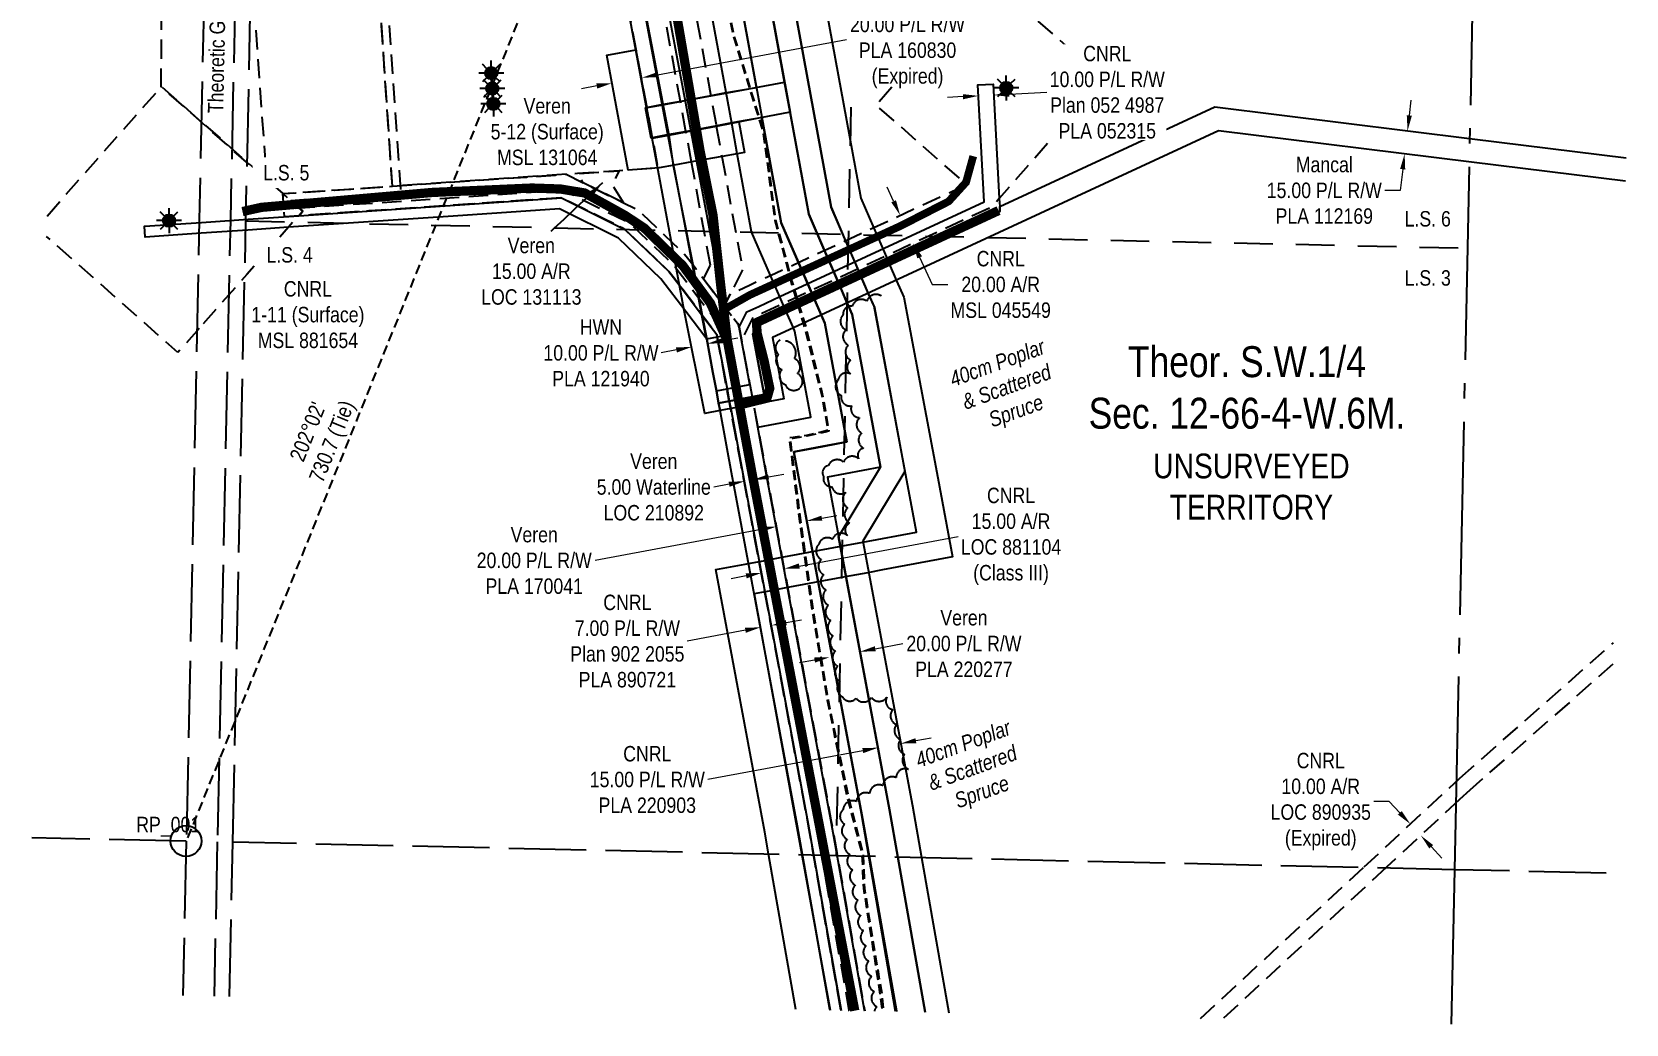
# Model space of a CAD drawing. Extents: x 401730 to 409626, y 6061258 to 6066665.
# Drawn here: x 404586 to 405618, y 6061258 to 6061900 of the extents above; entities that cross this region are included whole.
import ezdxf
from ezdxf.enums import TextEntityAlignment as Align

# ---------------------------------------------------------------- set-up
doc = ezdxf.new("R2010")
doc.units = 0
doc.header["$LTSCALE"] = 5
doc.header["$PDSIZE"] = 0.5
for name, pattern in [('0', [1, 1, 0]), ('foc-ACCESSROAD', [3.75, 2.5, -1.25]), ('foc-LSD', [8, 5, -3]), ('foc-QUARTERLINE', [33, 25, -3, 2, -3]), ('foc-TIELINE', [1.875, 1.25, -0.625]), ('foc-UNSURVEYED', [12.5, 10, -2.5]), ('UG_PIPE', [1.875, 1.25, -0.625])]:
    doc.linetypes.add(name, pattern=pattern)
doc.layers.get('Defpoints').update_dxf_attribs({"color": 9})
for name, color, linetype in [('35', 37, 'Continuous'), ('AS-PIPE-UG', 44, 'UG_PIPE'), ('AS-ROADS', 254, 'Continuous'), ('C-AR', 13, 'foc-ACCESSROAD'), ('C-RW', 13, 'Continuous'), ('C-SYMBOL', 7, 'Continuous'), ('C-WS', 13, 'foc-ACCESSROAD'), ('F-AR', 190, 'foc-ACCESSROAD'), ('F-RW', 190, 'Continuous'), ('F-WS', 190, 'foc-ACCESSROAD'), ('F-WS-S', 8, 'Continuous'), ('L-BD', 7, 'Continuous'), ('L-QSEC', 8, 'foc-QUARTERLINE'), ('L-ROAD-T', 7, 'Continuous'), ('L-SECTION-LSD', 7, 'foc-LSD'), ('L-TIE', 7, 'foc-TIELINE'), ('L-UNS-T', 3, 'Continuous'), ('L-USEC', 7, 'foc-UNSURVEYED'), ('T-BUSH', 110, '0'), ('T-BUSH-T', 110, 'Continuous')]:
    doc.layers.add(name, color=color, linetype=linetype)
for name, color, linetype, lineweight in [('C-AR-T', 13, 'Continuous', 9), ('C-RW-T', 13, 'Continuous', 9), ('C-WS-T', 13, 'Continuous', 9), ('F-AR-T', 190, 'Continuous', 9), ('F-RW-T', 190, 'Continuous', 9), ('F-WS-T', 190, 'Continuous', 9)]:
    doc.layers.add(name, color=color, linetype=linetype, lineweight=lineweight)
doc.styles.add('100L', font='ARIALN.TTF', dxfattribs={"height": 11})
doc.styles.add('175L', font='ARIALN.TTF', dxfattribs={"height": 20})
doc.styles.add('80', font='ARIALN.TTF', dxfattribs={"height": 10})
doc.styles.add('80CG', font='ARIALN.TTF', dxfattribs={"height": 10})
doc.styles.add('80L', font='ARIALN.TTF', dxfattribs={"height": 10})
doc.dimstyles.new('Compass 5 000', dxfattribs={"dimscale": 5, "dimtxt": 9, "dimasz": 2, "dimexe": 0.2, "dimexo": 0.0625, "dimgap": 0.5, "dimtad": 0, "dimtih": 1, "dimtoh": 1, "dimzin": 0, "dimdsep": 46, "dimtxsty": '80CG', "dimcen": 0.1, "dimse1": 1, "dimse2": 1, "dimclrd": 256, "dimclrt": 256, "dimaunit": 1, "dimadec": 4, "dimazin": 0, "dimtfac": 0.06, "dimtofl": 0, "dimtmove": 0, "dimatfit": 1, "dimfxl": 0.2, "dimtolj": 1, "dimtzin": 0, "dimlwd": -1, "dimarcsym": 0})

# ---------------------------------------------------------------- blocks, each defined once
blk = doc.blocks.new('*D24')
at = {"layer": 'C-AR-T', "transparency": 16777216}
for p, q in [((405062.8, 6061611.8), (405072.6, 6061613.6)), ((405037.3, 6061607), (405027.4, 6061605.2))]:
    blk.add_line(p, q, dxfattribs=at)
for points in [[(405062.5, 6061613.4), (405063.1, 6061610.2), (405053, 6061610)], [(405036.9, 6061608.7), (405037.6, 6061605.4), (405047.1, 6061608.9)]]:
    blk.add_solid(points, dxfattribs=at)
at = {"layer": 'Defpoints', "color": 0, "transparency": 16777216}
for p in [(405047.1, 6061608.9), (405049, 6061598.4), (405054.9, 6061599.4)]:
    blk.add_point(p, dxfattribs=at)
at = {"layer": 'C-AR-T', "transparency": 16777216, "insert": (404988.5, 6061605.2), "char_height": 10, "attachment_point": 5, "style": '80CG'}
blk.add_mtext('\\A1;Veren\\P5.00 Waterline\\PLOC 210892', dxfattribs=at)
blk = doc.blocks.new('*D32')
at = {"layer": 'C-RW-T', "transparency": 16777216}
for p, q in [((405131.9, 6061500.5), (405149.8, 6061503.9)), ((405092.6, 6061493.2), (405082.8, 6061491.4))]:
    blk.add_line(p, q, dxfattribs=at)
for points in [[(405131.6, 6061502.2), (405132.2, 6061498.9), (405122.1, 6061498.7)], [(405092.3, 6061494.9), (405092.9, 6061491.6), (405102.4, 6061495.1)]]:
    blk.add_solid(points, dxfattribs=at)
at = {"layer": 'Defpoints', "color": 0, "transparency": 16777216}
for p in [(405122.1, 6061498.7), (405118.3, 6061409.6), (405138, 6061413.3)]:
    blk.add_point(p, dxfattribs=at)
at = {"layer": 'C-RW-T', "transparency": 16777216, "insert": (405189.3, 6061503.9), "char_height": 10, "attachment_point": 5, "style": '80CG'}
blk.add_mtext('\\A1;Veren\\P20.00 P/L R/W\\PPLA 220277', dxfattribs=at)
blk = doc.blocks.new('*D35')
at = {"layer": 'C-RW-T', "transparency": 16777216}
for p, q in [((405097.3, 6061585.1), (405107.1, 6061586.9)), ((405058, 6061577.8), (404950.6, 6061557.7))]:
    blk.add_line(p, q, dxfattribs=at)
for points in [[(405057.7, 6061579.4), (405058.3, 6061576.1), (405067.8, 6061579.6)], [(405097, 6061586.7), (405097.6, 6061583.5), (405087.5, 6061583.3)]]:
    blk.add_solid(points, dxfattribs=at)
at = {"layer": 'Defpoints', "color": 0, "transparency": 16777216}
for p in [(405066.7, 6061585.3), (405067.8, 6061579.6), (405086.4, 6061589)]:
    blk.add_point(p, dxfattribs=at)
at = {"layer": 'C-RW-T', "transparency": 16777216, "insert": (404911.1, 6061557.7), "char_height": 10, "attachment_point": 5, "style": '80CG'}
blk.add_mtext('\\A1;Veren\\P20.00 P/L R/W\\PPLA 170041', dxfattribs=at)
blk = doc.blocks.new('*D36')
at = {"layer": 'C-RW-T', "transparency": 16777216}
for p, q in [((404990.9, 6061872.1), (405113.3, 6061894.8)), ((404951.6, 6061864.8), (404941.8, 6061862.9))]:
    blk.add_line(p, q, dxfattribs=at)
for points in [[(404990.6, 6061873.7), (404991.2, 6061870.4), (404981, 6061870.2)], [(404951.3, 6061866.4), (404951.9, 6061863.1), (404961.4, 6061866.6)]]:
    blk.add_solid(points, dxfattribs=at)
at = {"layer": 'Defpoints', "color": 0, "transparency": 16777216}
for p in [(404961.4, 6061866.6), (404961.9, 6061864.2), (404981.5, 6061867.8)]:
    blk.add_point(p, dxfattribs=at)
at = {"layer": 'C-RW-T', "transparency": 16777216, "insert": (405152.8, 6061894.8), "char_height": 10, "attachment_point": 5, "style": '80CG', "bg_fill": 3, "box_fill_scale": 1.1, "bg_fill_color": 256, "bg_fill_true_color": 13158600, "bg_fill_transparency": 0}
blk.add_mtext('\\A1;Veren\\P20.00 P/L R/W\\PPLA 160830\\P(Expired)', dxfattribs=at)
blk = doc.blocks.new('*D39')
at = {"layer": 'Defpoints', "color": 0, "transparency": 16777216}
for p in [(405169.3, 6061791), (405177.7, 6061772.8), (405156.4, 6061762.9)]:
    blk.add_point(p, dxfattribs=at)
at = {"layer": 'F-AR-T', "transparency": 16777216}
for p, q in [((405143.8, 6061790.2), (405139.6, 6061799.2)), ((405160.6, 6061753.9), (405168.8, 6061736.3)), ((405168.8, 6061736.3), (405178.8, 6061736.3))]:
    blk.add_line(p, q, dxfattribs=at)
for points in [[(405145.3, 6061790.9), (405142.3, 6061789.5), (405148, 6061781.1)], [(405162.2, 6061754.6), (405159.1, 6061753.2), (405156.4, 6061762.9)]]:
    blk.add_solid(points, dxfattribs=at)
at = {"layer": 'F-AR-T', "transparency": 16777216, "insert": (405213.1, 6061736.3), "char_height": 10, "attachment_point": 5, "style": '80CG'}
blk.add_mtext('\\A1;CNRL\\P20.00 A/R\\PMSL 045549', dxfattribs=at)
blk = doc.blocks.new('*D40')
at = {"layer": 'Defpoints', "color": 0, "transparency": 16777216}
for p in [(405050.6, 6061589.8), (405065.4, 6061592.5), (405072.9, 6061552.3)]:
    blk.add_point(p, dxfattribs=at)
at = {"layer": 'F-AR-T', "transparency": 16777216}
for p, q in [((405082.7, 6061554.1), (405185.5, 6061573.3)), ((405048.3, 6061547.7), (405038.5, 6061545.9))]:
    blk.add_line(p, q, dxfattribs=at)
for points in [[(405048, 6061549.4), (405048.6, 6061546.1), (405058.1, 6061549.6)], [(405082.4, 6061555.8), (405083, 6061552.5), (405072.9, 6061552.3)]]:
    blk.add_solid(points, dxfattribs=at)
at = {"layer": 'F-AR-T', "transparency": 16777216, "insert": (405219.8, 6061573.3), "char_height": 10, "attachment_point": 5, "style": '80CG'}
blk.add_mtext('\\A1;CNRL\\P15.00 A/R\\PLOC 881104\\P(Class III)', dxfattribs=at)
blk = doc.blocks.new('*D41')
at = {"layer": 'Defpoints', "color": 0, "transparency": 16777216}
for p in [(405486.8, 6061395), (405478.3, 6061387.1), (405493.6, 6061387.6)]:
    blk.add_point(p, dxfattribs=at)
at = {"layer": 'F-AR-T', "transparency": 16777216}
for p, q in [((405464.7, 6061401.7), (405454.7, 6061401.7)), ((405471.5, 6061394.4), (405464.7, 6061401.7)), ((405491.9, 6061372.4), (405498.7, 6061365.1))]:
    blk.add_line(p, q, dxfattribs=at)
for points in [[(405472.7, 6061395.5), (405470.2, 6061393.3), (405478.3, 6061387.1)], [(405493.1, 6061373.5), (405490.6, 6061371.3), (405485.1, 6061379.7)]]:
    blk.add_solid(points, dxfattribs=at)
at = {"layer": 'F-AR-T', "transparency": 16777216, "insert": (405420.3, 6061401.7), "char_height": 10, "attachment_point": 5, "style": '80CG'}
blk.add_mtext('\\A1;CNRL\\P10.00 A/R\\PLOC 890935\\P(Expired)', dxfattribs=at)
blk = doc.blocks.new('*D46')
at = {"layer": 'Defpoints', "color": 0, "transparency": 16777216}
for p in [(405417.4, 6061843.1), (405415.5, 6061828.2), (405474.6, 6061820.9)]:
    blk.add_point(p, dxfattribs=at)
at = {"layer": 'F-RW-T', "transparency": 16777216}
for p, q in [((405477.7, 6061845.7), (405478.9, 6061855.6)), ((405473.4, 6061810.9), (405471.7, 6061797.2)), ((405471.7, 6061797.2), (405461.7, 6061797.2))]:
    blk.add_line(p, q, dxfattribs=at)
for points in [[(405476, 6061845.9), (405479.3, 6061845.5), (405476.5, 6061835.7)], [(405471.7, 6061811.1), (405475, 6061810.7), (405474.6, 6061820.9)]]:
    blk.add_solid(points, dxfattribs=at)
at = {"layer": 'F-RW-T', "transparency": 16777216, "insert": (405422.6, 6061797.2), "char_height": 10, "attachment_point": 5, "style": '80CG'}
blk.add_mtext('\\A1;Mancal\\P15.00 P/L R/W\\PPLA 112169', dxfattribs=at)
blk = doc.blocks.new('*D47')
at = {"layer": 'Defpoints', "color": 0, "transparency": 16777216}
for p in [(405057.6, 6061514.4), (405062.3, 6061489.1), (405069.2, 6061490.4)]:
    blk.add_point(p, dxfattribs=at)
at = {"layer": 'F-RW-T', "transparency": 16777216}
for p, q in [((405074.3, 6061517.5), (405084.1, 6061519.3)), ((405047.8, 6061512.5), (405010.2, 6061505.5))]:
    blk.add_line(p, q, dxfattribs=at)
for points in [[(405074, 6061519.1), (405074.6, 6061515.8), (405064.5, 6061515.6)], [(405047.5, 6061514.2), (405048.1, 6061510.9), (405057.6, 6061514.4)]]:
    blk.add_solid(points, dxfattribs=at)
at = {"layer": 'F-RW-T', "transparency": 16777216, "insert": (404971.4, 6061505.5), "char_height": 10, "attachment_point": 5, "style": '80CG'}
blk.add_mtext('\\A1;CNRL\\P7.00 P/L R/W\\PPlan 902 2055\\PPLA 890721', dxfattribs=at)
blk = doc.blocks.new('*D51')
at = {"layer": 'Defpoints', "color": 0, "transparency": 16777216}
for p in [(405208.7, 6061858.9), (405199.4, 6061845.7), (405209.3, 6061846.2)]:
    blk.add_point(p, dxfattribs=at)
at = {"layer": 'F-RW-T', "transparency": 16777216}
for p, q in [((405188.7, 6061857.9), (405178.7, 6061857.4)), ((405218.7, 6061859.5), (405243, 6061860.7))]:
    blk.add_line(p, q, dxfattribs=at)
for points in [[(405188.6, 6061859.5), (405188.8, 6061856.2), (405198.7, 6061858.4)], [(405218.6, 6061861.1), (405218.7, 6061857.8), (405208.7, 6061858.9)]]:
    blk.add_solid(points, dxfattribs=at)
at = {"layer": 'F-RW-T', "transparency": 16777216, "insert": (405282.1, 6061860.7), "char_height": 10, "attachment_point": 5, "style": '80CG', "bg_fill": 3, "box_fill_scale": 1.1, "bg_fill_color": 256, "bg_fill_true_color": 13158600, "bg_fill_transparency": 0}
blk.add_mtext('\\A1;CNRL\\P10.00 P/L R/W\\PPlan 052 4987\\PPLA 052315', dxfattribs=at)
blk = doc.blocks.new('*D53')
at = {"layer": 'Defpoints', "color": 0, "transparency": 16777216}
for p in [(405133.7, 6061436.5), (405139, 6061407.8), (405153.8, 6061410.5)]:
    blk.add_point(p, dxfattribs=at)
at = {"layer": 'F-RW-T', "transparency": 16777216}
for p, q in [((405123.8, 6061434.6), (405023.4, 6061415.9)), ((405158.2, 6061441.1), (405168, 6061442.9))]:
    blk.add_line(p, q, dxfattribs=at)
for points in [[(405123.5, 6061436.3), (405124.1, 6061433), (405133.7, 6061436.5)], [(405157.9, 6061442.7), (405158.5, 6061439.4), (405148.4, 6061439.2)]]:
    blk.add_solid(points, dxfattribs=at)
at = {"layer": 'F-RW-T', "transparency": 16777216, "insert": (404984.3, 6061415.9), "char_height": 10, "attachment_point": 5, "style": '80CG'}
blk.add_mtext('\\A1;CNRL\\P15.00 P/L R/W\\PPLA 220903', dxfattribs=at)
blk = doc.blocks.new('*D56')
at = {"layer": 'Defpoints', "color": 0, "transparency": 16777216}
for p in [(405012.9, 6061696.2), (405013, 6061695.9), (405023.3, 6061698.3)]:
    blk.add_point(p, dxfattribs=at)
at = {"layer": 'F-RW-T', "transparency": 16777216}
for p, q in [((405003.2, 6061694), (404993.3, 6061692)), ((405033.1, 6061700), (405042.9, 6061701.9))]:
    blk.add_line(p, q, dxfattribs=at)
for points in [[(405002.8, 6061695.6), (405003.5, 6061692.3), (405013, 6061695.9)], [(405032.8, 6061701.6), (405033.5, 6061698.3), (405023.3, 6061698)]]:
    blk.add_solid(points, dxfattribs=at)
at = {"layer": 'F-RW-T', "transparency": 16777216, "insert": (404954.3, 6061692), "char_height": 10, "attachment_point": 5, "style": '80CG'}
blk.add_mtext('\\A1;HWN\\P10.00 P/L R/W\\PPLA 121940', dxfattribs=at)
blk = doc.blocks.new('GAS')
h = blk.add_hatch(color=255)
h.dxf.hatch_style = 1
edge = h.paths.add_edge_path()
edge.add_arc((0, 0), 0.9, 0, 360)
for p, q in [((-0.81, 0), (-1.62, 0)), ((-0.57, 0.57), (-1.14, 1.14)), ((0, 0.81), (0, 1.62)), ((0.57, 0.57), (1.14, 1.14)), ((1.62, 0), (0.81, 0)), ((-0.57, -0.57), (-1.14, -1.14)), ((0, -0.81), (0, -1.62)), ((1.14, -1.14), (0.57, -0.57))]:
    blk.add_line(p, q)
blk.add_circle((0, 0), 0.8)

msp = doc.modelspace()

# ---------------------------------------------------------------- linework, layer by layer
at = {"layer": '35', "color": 3}
msp.add_circle((404685.685, 6061376.144), 10, dxfattribs=at)
at = {"layer": 'AS-PIPE-UG', "flags": 128}
for points in [[(404941.298, 6062392.727), (404941.289, 6062392.751), (404948.306, 6062355.898), (404952.858, 6062332.349), (404959.833, 6062295.447), (404967.351, 6062257.582), (404973.639, 6062218.474), (404982.796, 6062161.126), (404998.773, 6062069.428), (405023.397, 6061978.309), (405039.944, 6061897.211), (405059.258, 6061834.768), (405066.861, 6061777.633), (405077.257, 6061738.238), (405086.311, 6061707.302), (405097.657, 6061662.573), (405101.234, 6061642.008), (405099.314, 6061641.418), (405087.447, 6061638.633), (405078.735, 6061637.373), (405076.119, 6061637.025), (405076.661, 6061632.673), (405083.096, 6061580.802), (405091.395, 6061522.484), (405100.845, 6061467.236), (405113.798, 6061403.922), (405123.195, 6061367.851), (405124.216, 6061345.416), (405129.248, 6061313.897), (405135.06, 6061276.288), (405136.265, 6061266.338)], [(404941.609, 6062392.838), (404948.613, 6062355.883), (404953.335, 6062332.486), (404960.261, 6062295.553), (404967.641, 6062257.651), (404974.099, 6062218.588), (404983.213, 6062161.146), (404999.25, 6062069.458), (405023.847, 6061978.316), (405040.399, 6061897.22), (405059.711, 6061834.787), (405067.361, 6061777.891), (405077.877, 6061738.513), (405087.293, 6061707.534), (405098.227, 6061662.792), (405101.887, 6061641.282), (405099.467, 6061640.723), (405087.495, 6061638.109), (405078.735, 6061636.737), (405076.71, 6061636.509), (405077.15, 6061632.877), (405083.779, 6061580.941), (405092.021, 6061522.537), (405101.379, 6061467.312), (405114.555, 6061404.201), (405124.071, 6061368.162), (405124.923, 6061345.434), (405129.924, 6061313.913), (405136.264, 6061276.253), (405137.3, 6061266.315)]]:
    msp.add_lwpolyline(points, dxfattribs=at)
at = {"layer": 'AS-ROADS', "flags": 128}
for points, const_width in [([(405036.204, 6061699.749), (405031.961, 6061734.698), (405026.84, 6061781.173), (405018.626, 6061821.966), (404999.874, 6061930.649), (404986.772, 6061997.269), (404977.275, 6062013.945), (404972.911, 6062029.595), (404969.318, 6062060.895), (404956.991, 6062126.479), (404932.593, 6062251.751)], 5.998), ([(405035.618, 6061721.035), (405050.747, 6061729.561), (405148.497, 6061774.32), (405179.399, 6061790.085), (405190.666, 6061802.472), (405195.333, 6061819.364)], 4.998), ([(405118.636, 6061266.327), (405052.183, 6061613.731), (405036.204, 6061699.749), (405025.136, 6061724.28), (405007.171, 6061748.65), (404982.308, 6061772.86), (404970.078, 6061780.945), (404943.771, 6061795.535), (404928.212, 6061798.1), (404909.604, 6061798.742), (404845.005, 6061795.878), (404734.575, 6061786.249), (404722.223, 6061783.523)], 5.998), ([(405043.417, 6061658.255), (405061.782, 6061662.764), (405063.604, 6061669.039), (405060.01, 6061686.595), (405055.338, 6061704.952), (405055.067, 6061711.707), (405211.686, 6061784.154)], 5.998)]:
    msp.add_lwpolyline(points, dxfattribs=dict(at, const_width=const_width))
at = {"layer": 'C-AR', "flags": 128}
msp.add_lwpolyline([(404673.492, 6062364.45), (404714.096, 6062317.039), (404939.031, 6062054.402), (404939.031, 6062039.035), (404963.277, 6062010.724), (404963.277, 6062010.724), (404966.554, 6062006.898), (404961.033, 6062000.822), (404963.134, 6061989.521), (404812.107, 6061979.193), (404824.616, 6061795.302), (404753.626, 6061790.457), (404753.966, 6061785.474), (404929.854, 6061797.479), (404972.725, 6061776.126), (405002.062, 6061748.078), (405034.038, 6061706.027), (405093.403, 6061387.881), (405114.848, 6061266.412), (405109.752, 6061266.527), (405088.486, 6061386.989), (405029.342, 6061703.945), (404998.323, 6061744.739), (404969.819, 6061771.99), (404928.841, 6061792.401), (404749.32, 6061780.147), (404748.3, 6061795.103), (404819.291, 6061799.948), (404806.781, 6061983.838), (404952.175, 6061993.781), (404957.195, 6061994.124), (404955.666, 6062002.348), (404959.89, 6062006.996), (404956.613, 6062010.822), (404956.613, 6062010.822), (404934.033, 6062037.187), (404934.033, 6062052.554), (404710.3, 6062313.788), (404672.913, 6062357.442)], dxfattribs=at)
msp.add_lwpolyline([(404968.889, 6061789.201), (404942.86, 6061802.166), (404939.068, 6061808.127), (404966.061, 6061809.969), (404961.463, 6061800.871), (404968.889, 6061789.201)], close=True, dxfattribs=at)
at = {"layer": 'C-RW'}
for points in [[(405046.735, 6062011.51), (405076.746, 6061847.821), (405057.628, 6061844.286), (405042.655, 6061841.514), (405038.004, 6061840.65), (405028.188, 6061838.835), (405012, 6061835.837), (405008.524, 6061835.192), (404997.189, 6061833.093), (404987.354, 6061831.272), (404983.695, 6061850.928), (404993.535, 6061852.742), (405004.926, 6061854.848), (405008.34, 6061855.479), (405024.59, 6061858.483), (405034.391, 6061860.295), (405054.975, 6061863.899), (405029.442, 6062002.863)], [(405029.442, 6062002.863), (405071.072, 6061776.293), (405082.191, 6061750.583), (405088.154, 6061736.794), (405090.131, 6061732.222), (405092.123, 6061727.617), (405096.887, 6061716.602), (405099.154, 6061711.36), (405113.507, 6061634.401), (405093.832, 6061630.735), (405079.101, 6061627.987), (405123.146, 6061393.074), (405127.842, 6061366.529), (405145.609, 6061266.132)], [(405124.966, 6061266.587), (405107.241, 6061366.984), (405103.22, 6061389.769), (405064.757, 6061595.88), (405062.006, 6061610.624), (405055.781, 6061643.984), (405090.177, 6061650.392), (405079.83, 6061705.932), (405078.854, 6061708.233), (405074.095, 6061719.239), (405072.067, 6061723.841), (405070.083, 6061728.402), (405064.108, 6061742.179), (405051.825, 6061770.417), (405042.56, 6061820.974), (405038.952, 6061840.622), (405010.753, 6061993.952)], [(405145.069, 6061265.733), (405122.995, 6061393.881), (405079.101, 6061627.987), (405092.281, 6061630.439), (405113.507, 6061634.401), (405099.154, 6061711.36), (405071.072, 6061776.293), (405058.548, 6061844.456), (405042.149, 6061841.223), (405037.497, 6061840.359), (405027.683, 6061838.543), (405011.494, 6061835.545), (405008.019, 6061834.901), (404996.685, 6061832.801), (404986.849, 6061830.979), (404983.191, 6061850.635), (404993.03, 6061852.452), (405004.42, 6061854.557), (405007.834, 6061855.188), (405024.085, 6061858.19), (405033.886, 6061860.002), (405053.522, 6061863.63), (405073.182, 6061867.264), (405088.833, 6061781.875), (405098.823, 6061758.681), (405104.764, 6061744.889), (405106.737, 6061740.308), (405108.719, 6061735.706), (405109.065, 6061734.904), (405113.505, 6061724.7), (405113.852, 6061723.903), (405116.875, 6061716.956), (405135.298, 6061618.119), (405100.863, 6061611.705), (405141.164, 6061396.329), (405146.559, 6061365.762), (405164.293, 6061265.3)]]:
    msp.add_lwpolyline(points, dxfattribs=at)
at = {"layer": 'C-RW', "flags": 128}
msp.add_lwpolyline([(404976.865, 6061888.292), (404987.498, 6061831.079), (404998.148, 6061833.054), (405009.482, 6061835.16), (405012.957, 6061835.805), (405029.144, 6061838.81), (405038.975, 6061840.636), (405043.609, 6061841.496), (405047.3, 6061821.849), (405042.582, 6061820.987), (405032.745, 6061819.19), (405016.61, 6061816.242), (405013.073, 6061815.596), (405001.788, 6061813.533), (404991.95, 6061811.737), (404971.863, 6061810.365), (404958.043, 6061884.797), (404976.865, 6061888.292)], close=True, dxfattribs=at)
for points in [[(405125.038, 6061266.183), (405124.966, 6061266.587)], [(405145.609, 6061266.132), (405145.683, 6061265.719)]]:
    msp.add_lwpolyline(points, dxfattribs=at)
at = {"layer": 'C-WS', "flags": 128}
for points in [[(404813.649, 6062177.749), (404934.05, 6062037.055), (404942.166, 6061993.389), (404725.272, 6061978.736), (404737.776, 6061804.019), (404669.663, 6061864.277), (404670.21, 6062180.927)], [(404931.951, 6061807.64), (404819.362, 6061799.954), (404806.781, 6061983.838), (404957.195, 6061994.124), (404987.569, 6061831.084), (404991.175, 6061811.684), (404971.934, 6061810.37), (404966.132, 6061809.974), (404939.139, 6061808.132), (404931.951, 6061807.64)]]:
    msp.add_lwpolyline(points, close=True, dxfattribs=at)
at = {"layer": 'F-AR'}
for points in [[(405002.913, 6061981.225), (405028.998, 6061838.771), (405032.591, 6061819.149), (405046.022, 6061745.807), (405038.052, 6061730.186), (405033.967, 6061722.299), (405020.584, 6061739.951), (405025.131, 6061748.865), (405012.917, 6061815.564), (405009.335, 6061835.129), (404978.339, 6062004.411)], [(405342.557, 6061261.291), (405448.428, 6061359.426), (405510.031, 6061416.532), (405510.331, 6061416.797), (405609.752, 6061504.463)], [(405609.46, 6061490.561), (405516.724, 6061409.101), (405510.041, 6061402.907), (405462.789, 6061359.104), (405356.917, 6061260.968)]]:
    msp.add_lwpolyline(points, dxfattribs=at)
at = {"layer": 'F-AR', "flags": 128}
for points in [[(405109.751, 6061266.527), (405091.956, 6061367.321), (405088.486, 6061386.989), (405050.014, 6061593.139), (405047.263, 6061607.883), (405038.292, 6061655.958), (405037.373, 6061660.883), (405035.906, 6061668.743), (405029.641, 6061702.318), (405029.336, 6061703.953), (405019.905, 6061716.356), (405006.426, 6061734.08), (404998.323, 6061744.739), (404969.819, 6061771.99), (404928.841, 6061792.401), (404913.335, 6061791.342), (404758.621, 6061780.782), (404761.201, 6061783.7), (404748.3, 6061795.103), (404819.291, 6061799.948), (404931.88, 6061807.636), (404942.86, 6061802.166), (404968.888, 6061789.201), (404978.539, 6061784.394), (405001.06, 6061762.86), (405009.542, 6061754.756), (405013.786, 6061749.171), (405020.772, 6061739.986), (405034.147, 6061722.349), (405043.425, 6061710.195), (405043.697, 6061708.695), (405045.243, 6061700.412), (405050.643, 6061671.492), (405052.113, 6061663.635), (405053.033, 6061658.711), (405062.006, 6061610.624), (405064.757, 6061595.88), (405103.22, 6061389.769), (405107.241, 6061366.984), (405125.037, 6061266.183)], [(405109.681, 6061266.924), (405091.956, 6061367.321), (405088.486, 6061386.989), (405050.014, 6061593.139), (405047.263, 6061607.883), (405038.292, 6061655.958), (405037.373, 6061660.883), (405035.906, 6061668.743), (405029.641, 6061702.318), (405029.336, 6061703.953), (405019.905, 6061716.356), (405006.426, 6061734.08), (404998.323, 6061744.739), (404969.819, 6061771.99), (404928.841, 6061792.401), (404913.335, 6061791.342), (404758.621, 6061780.782), (404761.201, 6061783.7), (404748.3, 6061795.103), (404819.291, 6061799.948), (404931.88, 6061807.636), (404942.86, 6061802.166), (404968.888, 6061789.201), (404978.539, 6061784.394), (405001.06, 6061762.86), (405009.542, 6061754.756), (405013.786, 6061749.171), (405020.772, 6061739.986), (405034.147, 6061722.349), (405043.425, 6061710.195), (405043.697, 6061708.695), (405045.243, 6061700.412), (405050.643, 6061671.492), (405052.113, 6061663.635), (405053.033, 6061658.711), (405062.006, 6061610.624), (405064.757, 6061595.88), (405103.22, 6061389.769), (405107.241, 6061366.984), (405124.966, 6061266.587)]]:
    msp.add_lwpolyline(points, dxfattribs=at)
at = {"layer": 'F-RW'}
for points in [[(405080.46, 6061267.186), (405062.978, 6061366.54), (405060.294, 6061381.801), (405028.655, 6061551.808), (405047.651, 6061555.343), (405054.532, 6061556.624), (405059.445, 6061557.538), (405069.274, 6061559.368), (405088.981, 6061563.035), (405108.623, 6061566.691), (405123.829, 6061569.575), (405158.643, 6061576), (405131.11, 6061722.225), (405127.579, 6061730.337), (405122.79, 6061741.343), (405120.793, 6061745.933), (405118.801, 6061750.511), (405112.811, 6061764.275), (405103.242, 6061786.265), (405060.754, 6062018.189), (405045.078, 6062059.01), (404971.714, 6062458.364)], [(404971.714, 6062458.364), (404980.332, 6062410.267), (404990.016, 6062356.658), (405007.99, 6062257.477), (405023.765, 6062173.053), (405050.336, 6062030.874), (405060.754, 6062018.189), (405103.27, 6061786.276), (405112.463, 6061764.992), (405118.416, 6061751.21), (405120.396, 6061746.627), (405122.381, 6061742.031), (405127.141, 6061731.012), (405131.304, 6061721.374), (405151.08, 6061615.263), (405123.896, 6061570.111), (405155.918, 6061399.002), (405161.845, 6061365.419), (405179.579, 6061264.957)], [(404992.207, 6062457.455), (405064.474, 6062064.268), (405080.083, 6062023.622), (405122.492, 6061792.132), (405130.96, 6061772.672), (405136.946, 6061758.914), (405138.941, 6061754.33), (405140.936, 6061749.746), (405145.726, 6061738.739), (405150.339, 6061728.137), (405172.368, 6061611.149), (405181.997, 6061560.011), (405136.481, 6061551.54), (405127.038, 6061549.782), (405112.301, 6061547.04), (405092.657, 6061543.384), (405072.934, 6061539.713), (405063.105, 6061537.884), (405058.191, 6061536.97), (405053.538, 6061536.104), (405102.616, 6061266.688)], [(404673.492, 6062364.45), (404980.358, 6062006.148), (405033.951, 6061722.308), (405037.297, 6061703.74), (405029.436, 6061702.279), (405022.556, 6061701.002), (405019.707, 6061716.321), (405013.602, 6061749.139), (404966.377, 6061999.421), (404671.755, 6062343.427)], [(404966.377, 6061999.421), (404998.148, 6061833.054), (405000.955, 6061813.381), (405013.787, 6061749.171), (405019.905, 6061716.356), (405022.761, 6061701.038), (405026.821, 6061679.278), (405029.026, 6061667.459), (405030.495, 6061659.588), (405031.413, 6061654.669), (405021.583, 6061652.825), (405008.235, 6061719.505), (404987.498, 6061831.079), (404955.666, 6062002.348)], [(405164.293, 6061265.3), (405146.559, 6061365.762), (405141.164, 6061396.329), (405108.112, 6061572.965), (405135.298, 6061618.119), (405116.875, 6061716.956), (405113.863, 6061723.916), (405113.521, 6061724.707), (405109.094, 6061734.943), (405108.734, 6061735.726), (405106.771, 6061740.324), (405104.779, 6061744.909), (405098.843, 6061758.694), (405088.833, 6061781.875), (405076.782, 6061847.626), (405073.182, 6061867.264), (405046.735, 6062011.51)]]:
    msp.add_lwpolyline(points, dxfattribs=at)
at = {"layer": 'F-RW', "flags": 128}
msp.add_lwpolyline([(405037.373, 6061660.883), (405030.496, 6061659.582), (405029.026, 6061667.459), (405035.906, 6061668.743), (405050.643, 6061671.492), (405045.243, 6061700.412), (405043.697, 6061708.695), (405048.776, 6061718.541), (405056.523, 6061722.131), (405070.134, 6061728.441), (405202.305, 6061789.71), (405198.315, 6061865.446), (405208.298, 6061865.972), (405212.197, 6061791.953), (405212.472, 6061786.699), (405212.643, 6061783.484), (405074.121, 6061719.273), (405060.509, 6061712.963), (405056.088, 6061710.914), (405052.659, 6061704.267), (405059.971, 6061665.101), (405052.113, 6061663.635), (405037.373, 6061660.883)], close=True, dxfattribs=at)
for points in [[(405617.695, 6061803.138), (405517.927, 6061815.501), (405354.076, 6061835.805), (405078.906, 6061708.269), (405065.293, 6061701.961), (405072.685, 6061662.381), (405053.033, 6061658.711), (405038.292, 6061655.958), (405031.413, 6061654.669), (405030.495, 6061659.586), (405037.373, 6061660.883), (405052.113, 6061663.635), (405059.971, 6061665.101), (405052.659, 6061704.267), (405056.088, 6061710.914), (405060.509, 6061712.963), (405074.121, 6061719.273), (405212.643, 6061783.484), (405212.471, 6061786.699), (405351.662, 6061851.213), (405518.235, 6061830.572), (405618.004, 6061818.209)], [(405102.616, 6061266.688), (405084.821, 6061367.478), (405081.599, 6061385.738), (405043.133, 6061591.86), (405040.381, 6061606.604), (405039.328, 6061612.251), (405031.413, 6061654.668), (405030.496, 6061659.582), (405029.026, 6061667.459), (405026.821, 6061679.278), (405022.761, 6061701.038), (405009.282, 6061718.764), (404993.086, 6061740.062), (404965.749, 6061766.197), (404927.421, 6061785.288), (404911.917, 6061784.23), (404855.459, 6061780.376), (404752.022, 6061773.316), (404725.669, 6061771.517), (404695.457, 6061769.455), (404659.228, 6061766.982), (404658.75, 6061773.965), (404695.602, 6061776.481), (404725.814, 6061778.543), (404758.621, 6061780.782), (404913.335, 6061791.342), (404928.841, 6061792.401), (404969.819, 6061771.99), (404998.323, 6061744.739), (405006.426, 6061734.08), (405019.905, 6061716.356), (405029.336, 6061703.953), (405029.641, 6061702.318), (405035.906, 6061668.743), (405037.373, 6061660.883), (405038.292, 6061655.958), (405047.263, 6061607.883), (405050.014, 6061593.139), (405088.486, 6061386.989), (405091.956, 6061367.321), (405109.751, 6061266.527)], [(405102.546, 6061267.082), (405084.821, 6061367.478), (405081.599, 6061385.738), (405043.133, 6061591.86), (405040.381, 6061606.604), (405039.328, 6061612.251), (405031.413, 6061654.668), (405030.496, 6061659.582), (405029.026, 6061667.459), (405026.821, 6061679.278), (405022.761, 6061701.038), (405009.282, 6061718.764), (404993.086, 6061740.062), (404965.749, 6061766.197), (404927.421, 6061785.288), (404911.917, 6061784.23), (404855.459, 6061780.376), (404752.022, 6061773.316), (404725.669, 6061771.517), (404695.457, 6061769.455), (404659.228, 6061766.982), (404658.75, 6061773.965), (404695.602, 6061776.481), (404725.814, 6061778.543), (404758.621, 6061780.782), (404913.335, 6061791.342), (404928.841, 6061792.401), (404969.819, 6061771.99), (404998.323, 6061744.739), (405006.426, 6061734.08), (405019.905, 6061716.356), (405029.336, 6061703.953), (405029.641, 6061702.318), (405035.906, 6061668.743), (405037.373, 6061660.883), (405038.292, 6061655.958), (405047.263, 6061607.883), (405050.014, 6061593.139), (405088.486, 6061386.989), (405091.956, 6061367.321), (405109.681, 6061266.924)]]:
    msp.add_lwpolyline(points, dxfattribs=at)
at = {"layer": 'F-WS', "flags": 128}
msp.add_lwpolyline([(405052.719, 6061714.894), (405045.243, 6061700.412), (405043.697, 6061708.695), (405043.425, 6061710.195), (405034.147, 6061722.349), (405038.244, 6061730.229), (405050.528, 6061735.918), (405064.141, 6061742.223), (405191.034, 6061800.996), (405132.299, 6061852.497), (405204.812, 6061935.196), (405279.995, 6061869.275), (405212.197, 6061791.953), (405207.481, 6061786.575), (405072.118, 6061723.879), (405058.505, 6061717.574), (405052.719, 6061714.894)], close=True, dxfattribs=at)
for points in [[(404595.666, 6061780.62), (404669.8, 6061864.489), (404696.923, 6061840.515), (404726.552, 6061814.325), (404748.3, 6061795.103), (404761.201, 6061783.7), (404758.621, 6061780.782), (404752.022, 6061773.316), (404725.077, 6061742.833), (404694.187, 6061707.886)], [(404694.187, 6061707.886), (404680.411, 6061692.3), (404595.395, 6061767.447)]]:
    msp.add_lwpolyline(points, dxfattribs=at)
at = {"layer": 'L-QSEC'}
for p, q in [((405507.033, 6061357.576), (405523.01, 6062121.814)), ((405504.944, 6061257.639), (405507.033, 6061357.576))]:
    msp.add_line(p, q, dxfattribs=at)
at = {"layer": 'L-SECTION-LSD', "flags": 128}
for points in [[(405122.46, 6062170.95), (405106.475, 6061366.585)], [(404724.439, 6061777.442), (405515.443, 6061759.844)]]:
    msp.add_lwpolyline(points, dxfattribs=at)
at = {"layer": 'L-USEC'}
for p, q in [((404685.815, 6061376.046), (404585.878, 6061378.233)), ((404685.815, 6061376.046), (404683.71, 6061276.109)), ((404705.919, 6061375.622), (404703.815, 6061275.686)), ((404713.865, 6061275.431), (404715.97, 6061375.367)), ((405605.091, 6061355.371), (405507.033, 6061357.576))]:
    msp.add_line(p, q, dxfattribs=at)
at = {"layer": 'L-USEC', "flags": 128}
for points in [[(404702.752, 6062180.191), (404694.283, 6061778.119), (404685.815, 6061376.046)], [(404722.856, 6062179.767), (404714.387, 6061777.695), (404705.919, 6061375.622)], [(404715.97, 6061375.367), (404724.439, 6061777.442), (404732.907, 6062179.513)], [(405507.033, 6061357.576), (405106.475, 6061366.585), (404715.97, 6061375.367)]]:
    msp.add_lwpolyline(points, dxfattribs=at)
at = {"layer": 'T-BUSH', "flags": 128}
for points in [[(405135.928, 6061728.704, 0.52056705), (405126.459, 6061725.489, 0.52056705), (405116.99, 6061722.274, 0.52056705), (405111.193, 6061716.852, 0.52056705), (405112.801, 6061706.982, 0.52056705), (405114.409, 6061697.112, 0.52056705), (405116.017, 6061687.242, 0.52056705), (405115.864, 6061678.42, 0.52056705), (405107.785, 6061674.353, 0.52056705), (405109.853, 6061664.57, 0.52056705), (405116.524, 6061657.748, 0.52056705), (405121.754, 6061650.152, 0.52056705), (405123.048, 6061640.236, 0.52056705), (405124.343, 6061630.32, 0.52056705), (405121.099, 6061623.572, 0.52056705), (405111.345, 6061621.367, 0.52056705), (405101.591, 6061619.162, 0.52056705), (405098.468, 6061611.922, 0.52056705), (405103.772, 6061605.476, 0.52056705), (405112.804, 6061601.754, 0.52056705), (405114.04, 6061591.83, 0.52056705), (405115.276, 6061581.907, 0.52056705), (405113.831, 6061573.822, 0.52056705), (405104.128, 6061571.402, 0.52056705), (405095.412, 6061568.326, 0.52056705), (405096.935, 6061558.443, 0.52056705), (405098.458, 6061548.56, 0.52056705), (405099.981, 6061538.676, 0.52056705), (405101.504, 6061528.793, 0.52056705), (405103.027, 6061518.91, 0.52056705), (405104.55, 6061509.026, 0.52056705), (405106.073, 6061499.143, 0.52056705), (405107.596, 6061489.26, 0.52056705), (405109.119, 6061479.376, 0.52056705), (405110.642, 6061469.493, 0.52056705), (405119.487, 6061468.511, 0.52056705), (405129.479, 6061468.923, 0.52056705), (405139.47, 6061469.336, 0.52056705), (405143.174, 6061461.215, 0.52056705), (405145.739, 6061451.549, 0.52056705), (405148.303, 6061441.884, 0.52056705), (405150.868, 6061432.218, 0.52056705), (405153.433, 6061422.553, 0.52056705), (405145.36, 6061417.192, 0.52056705), (405136.795, 6061412.031, 0.52056705), (405128.23, 6061406.869, 0.52056705), (405119.665, 6061401.707, 0.52056705), (405111.1, 6061396.546, 0.52056705), (405111.962, 6061387.101, 0.52056705), (405113.707, 6061377.255, 0.52056705), (405115.453, 6061367.408, 0.52056705), (405117.198, 6061357.562, 0.52056705), (405118.944, 6061347.715, 0.52056705), (405120.69, 6061337.869, 0.52056705), (405122.435, 6061328.022, 0.52056705), (405124.181, 6061318.176, 0.52056705), (405125.927, 6061308.329, 0.52056705), (405127.672, 6061298.483, 0.52056705), (405129.418, 6061288.636, 0.52056705), (405131.163, 6061278.79, 0.52056705), (405132.909, 6061268.943, 0.13866615), (405131.291, 6061266.043, 0.13866615)], [(405070.287, 6061700.322, 0.52056705), (405069.181, 6061691.068, 0.52056705), (405071.396, 6061681.321, 0.52056705), (405073.611, 6061671.573, 0.52056705), (405083.085, 6061669.252, 0.52056705), (405081.574, 6061678.583, 0.52056705), (405079.597, 6061688.382, 0.52056705), (405073.884, 6061699.727, 0.52056705)]]:
    msp.add_lwpolyline(points, format="xyb", dxfattribs=at)

# ---------------------------------------------------------------- block references
at = {"layer": 'Defpoints', "xscale": 4.997969999999965, "yscale": 4.997969999999965, "zscale": 4.997969999999965}
for p in [(404883.266, 6061873.128), (404883.955, 6061863.114), (404884.646, 6061853.2)]:
    msp.add_blockref('GAS', p, dxfattribs=at)
at = {"layer": 'F-WS-S', "xscale": 4.999999999999929, "yscale": 4.999999999999929, "zscale": 4.999999999999929}
msp.add_blockref('GAS', (404674.689, 6061777.628), dxfattribs=at)

# ---------------------------------------------------------------- texts
at = {"layer": '35', "color": 3, "style": '80'}
msp.add_attdef('RP_001', (404653.454, 6061381.8), 'RP', height=10, dxfattribs=at)
at = {"layer": 'C-AR-T', "insert": (404909.209, 6061766.591), "char_height": 10, "attachment_point": 2, "rotation": 0.024768, "style": '80L'}
msp.add_mtext_dynamic_manual_height_columns('Veren\\P15.00 A/R\\PLOC 131113', width=81.33135, gutter_width=50, heights=[0], dxfattribs=at)
at = {"layer": 'C-SYMBOL', "color": 3, "insert": (405372.525, 6061696.357), "char_height": 20, "width": 365.47067, "attachment_point": 2, "style": '175L'}
msp.add_mtext('Theor. S.W.1/4\\PSec. 12-66-4-W.6M.', dxfattribs=at)
at = {"layer": 'F-WS-T', "insert": (404764.579, 6061738.508), "char_height": 10, "attachment_point": 2, "rotation": 0.024768, "style": '80L'}
msp.add_mtext_dynamic_manual_height_columns('CNRL\\P1-11 (Surface)\\PMSL 881654', width=81.33135, gutter_width=50, heights=[0], dxfattribs=at)
at = {"layer": 'L-BD', "insert": (404759.827, 6061642.963), "char_height": 9.99594, "width": 57.69621, "attachment_point": 2, "rotation": 67.9627, "style": '80L'}
msp.add_mtext("202°02' 730.7 (Tie)", dxfattribs=at)
at = {"layer": 'L-ROAD-T', "style": '80L'}
msp.add_text('Theoretic Government Road Allowance', height=10, rotation=88.772748, dxfattribs=at).set_placement((404706.886, 6061947.157), align=Align.MIDDLE_CENTER)
at = {"layer": 'L-UNS-T', "color": 3, "insert": (405375.381, 6061605.423), "char_height": 16, "attachment_point": 5, "style": '80L'}
msp.add_mtext_dynamic_manual_height_columns('UNSURVEYED TERRITORY', width=126.41375, gutter_width=47.5, heights=[0], dxfattribs=at)
at = {"layer": 'T-BUSH-T', "color": 3, "char_height": 10, "attachment_point": 1, "rotation": 20, "style": '80L'}
for insert in [(405177.25, 6061678.756), (405155.107, 6061432.18)]:
    msp.add_mtext_dynamic_manual_height_columns('\\pi1.7838;{\\fArial Narrow|b0|i1|c0|p34;\\C256;40cm Poplar \\P\\pi4.4134;& Scattered \\P\\pi16.576;Spruce}', width=68.34926, gutter_width=45.019, heights=[0], dxfattribs=dict(at, insert=insert))

# ---------------------------------------------------------------- dimensions: what is measured, and where the dimension line sits
at = {"layer": 'C-AR-T'}
dim = msp.add_aligned_dim(p1=(405054.915, 6061599.447), p2=(405049.045, 6061598.352), distance=-10.692, text='Veren\\P5.00 Waterline\\PLOC 210892', dimstyle='Compass 5 000', dxfattribs=at)
dim.commit()
dim.dimension.update_dxf_attribs({"geometry": '*D24', "text_midpoint": (404988.467, 6061605.194)})
at = {"layer": 'C-RW-T'}
dim = msp.add_linear_dim(base=(405067.797, 6061579.588), p1=(405086.408, 6061589.016), p2=(405066.723, 6061585.343), angle=190.570652, text='Veren\\P20.00 P/L R/W\\PPLA 170041', dimstyle='Compass 5 000', dxfattribs=at)
dim.commit()
dim.dimension.update_dxf_attribs({"geometry": '*D35', "text_midpoint": (404911.081, 6061557.721), "dimtype": 161})
dim = msp.add_linear_dim(base=(405122.08, 6061498.715), p1=(405118.344, 6061409.599), p2=(405137.997, 6061413.26), angle=10.551209, text='Veren\\P20.00 P/L R/W\\PPLA 220277', dimstyle='Compass 5 000', override={"dimtxt": 10}, dxfattribs=at)
dim.commit()
dim.dimension.update_dxf_attribs({"geometry": '*D32', "text_midpoint": (405189.332, 6061503.877), "dimtype": 161})
at = {"layer": 'F-AR-T'}
dim = msp.add_linear_dim(base=(405156.444, 6061762.936), p1=(405169.345, 6061790.95), p2=(405177.749, 6061772.804), angle=294.852077, text='CNRL\\P20.00 A/R\\PMSL 045549', dimstyle='Compass 5 000', override={"dimclrd": 256, "dimclrt": 256}, dxfattribs=at)
dim.commit()
dim.dimension.update_dxf_attribs({"geometry": '*D39', "text_midpoint": (405213.081, 6061736.294), "dimtype": 161})
dim = msp.add_linear_dim(base=(405072.888, 6061552.309), p1=(405050.638, 6061589.797), p2=(405065.379, 6061592.548), angle=10.570652, text='CNRL\\P15.00 A/R\\PLOC 881104\\P(Class III)', dimstyle='Compass 5 000', dxfattribs=at)
dim.commit()
dim.dimension.update_dxf_attribs({"geometry": '*D40', "text_midpoint": (405219.777, 6061573.322), "dimtype": 161})
dim = msp.add_aligned_dim(p1=(405493.581, 6061387.649), p2=(405486.784, 6061394.982), distance=11.621, text='CNRL\\P10.00 A/R\\PLOC 890935\\P(Expired)', dimstyle='Compass 5 000', override={"dimclrd": 256, "dimclrt": 256}, dxfattribs=at)
dim.commit()
dim.dimension.update_dxf_attribs({"geometry": '*D41', "text_midpoint": (405420.33, 6061401.749)})
at = {"layer": 'F-RW-T'}
dim = msp.add_aligned_dim(p1=(405023.272, 6061698.302), p2=(405012.895, 6061696.224), distance=0.31, text='HWN\\P10.00 P/L R/W\\PPLA 121940', dimstyle='Compass 5 000', dxfattribs=at)
dim.commit()
dim.dimension.update_dxf_attribs({"geometry": '*D56', "text_midpoint": (404954.259, 6061691.995)})
for base, p1, p2, angle, text, picture, middle in [((405057.596, 6061514.366), (405069.196, 6061490.354), (405062.316, 6061489.07), 190.570352, 'CNRL\\P7.00 P/L R/W\\PPlan 902 2055\\PPLA 890721', '*D47', (404971.421, 6061505.519)), ((405133.651, 6061436.481), (405153.76, 6061410.531), (405139.023, 6061407.774), 190.598652, 'CNRL\\P15.00 P/L R/W\\PPLA 220903', '*D53', (404984.32, 6061415.851))]:
    dim = msp.add_linear_dim(base=base, p1=p1, p2=p2, angle=angle, text=text, dimstyle='Compass 5 000', dxfattribs=at)
    dim.commit()
    dim.dimension.update_dxf_attribs({"geometry": picture, "text_midpoint": middle, "dimtype": 161})

# ---------------------------------------------------------------- leaders
at = {"layer": 'C-AR-T', "path_type": 1}
msp.add_leader([(404955.317, 6061802.053), (404921.8, 6061770.52)], dimstyle='Compass 5 000', override={"dimclrd": 256}, dxfattribs=at)

# ---------------------------------------------------------------- next in the draw order: texts
at = {"layer": 'L-SECTION-LSD', "attachment_point": 1, "style": '100L', "bg_fill": 3, "box_fill_scale": 1.5, "bg_fill_color": 256, "bg_fill_transparency": 0}
for s, width, insert, char_height in [('\\pi1.7702;L.S. 5', 30.40114, (404733.816, 6061813.666), 9.99594), ('L.S. 6', 30.48313, (405474.612, 6061783.834), 9.9959), ('\\pi1.9976;L.S. 4', 30.53989, (404735.775, 6061760.491), 9.99594), ('L.S. 3', 30.37591, (405474.612, 6061745.565), 9.9959)]:
    msp.add_mtext_dynamic_manual_height_columns(s, width=width, gutter_width=55, heights=[0], dxfattribs=dict(at, insert=insert, char_height=char_height))

# ---------------------------------------------------------------- next in the draw order: linework, layer by layer
at = {"layer": 'L-TIE', "flags": 128}
msp.add_lwpolyline([(404959.879, 6062053.109), (404685.815, 6061376.046)], dxfattribs=at)

# ---------------------------------------------------------------- next in the draw order: dimensions: what is measured, and where the dimension line sits
at = {"layer": 'F-RW-T'}
dim = msp.add_linear_dim(base=(405474.61, 6061820.869), p1=(405417.379, 6061843.07), p2=(405415.535, 6061828.189), angle=262.936076, text='Mancal\\P15.00 P/L R/W\\PPLA 112169', dimstyle='Compass 5 000', override={"dimclrd": 256, "dimclrt": 256}, dxfattribs=at)
dim.commit()
dim.dimension.update_dxf_attribs({"geometry": '*D46', "text_midpoint": (405422.594, 6061797.219), "dimtype": 161})

# ---------------------------------------------------------------- next in the draw order: dimensions: what is measured, and where the dimension line sits
at = {"layer": 'C-RW-T'}
dim = msp.add_linear_dim(base=(404961.423, 6061866.591), p1=(404981.489, 6061867.842), p2=(404961.867, 6061864.199), angle=190.518163, text='Veren\\P20.00 P/L R/W\\PPLA 160830\\P(Expired)', dimstyle='Compass 5 000', override={"dimtfill": 1}, dxfattribs=at)
dim.commit()
dim.dimension.update_dxf_attribs({"geometry": '*D36', "text_midpoint": (405152.844, 6061894.791), "dimtype": 161})

# ---------------------------------------------------------------- next in the draw order: texts
at = {"layer": 'C-WS-T', "insert": (404919.493, 6061856.924), "char_height": 10, "attachment_point": 2, "rotation": 0.024768, "style": '80L'}
msp.add_mtext_dynamic_manual_height_columns('Veren\\P5-12 (Surface)\\PMSL 131064', width=81.33135, gutter_width=50, heights=[0], dxfattribs=at)

# ---------------------------------------------------------------- next in the draw order: dimensions: what is measured, and where the dimension line sits
at = {"layer": 'F-RW-T'}
dim = msp.add_linear_dim(base=(405208.669, 6061858.93), p1=(405199.357, 6061845.665), p2=(405209.34, 6061846.191), angle=3.015585, text='CNRL\\P10.00 P/L R/W\\PPlan 052 4987\\PPLA 052315', dimstyle='Compass 5 000', override={"dimtfill": 1}, dxfattribs=at)
dim.commit()
dim.dimension.update_dxf_attribs({"geometry": '*D51', "text_midpoint": (405282.068, 6061860.737), "dimtype": 161})

# ---------------------------------------------------------------- next in the draw order: block references
at = {"layer": 'F-WS-S', "xscale": 4.999999999999929, "yscale": 4.999999999999929, "zscale": 4.999999999999929}
msp.add_blockref('GAS', (405216.662, 6061863.525), dxfattribs=at)

doc.saveas('drawing.dxf')
